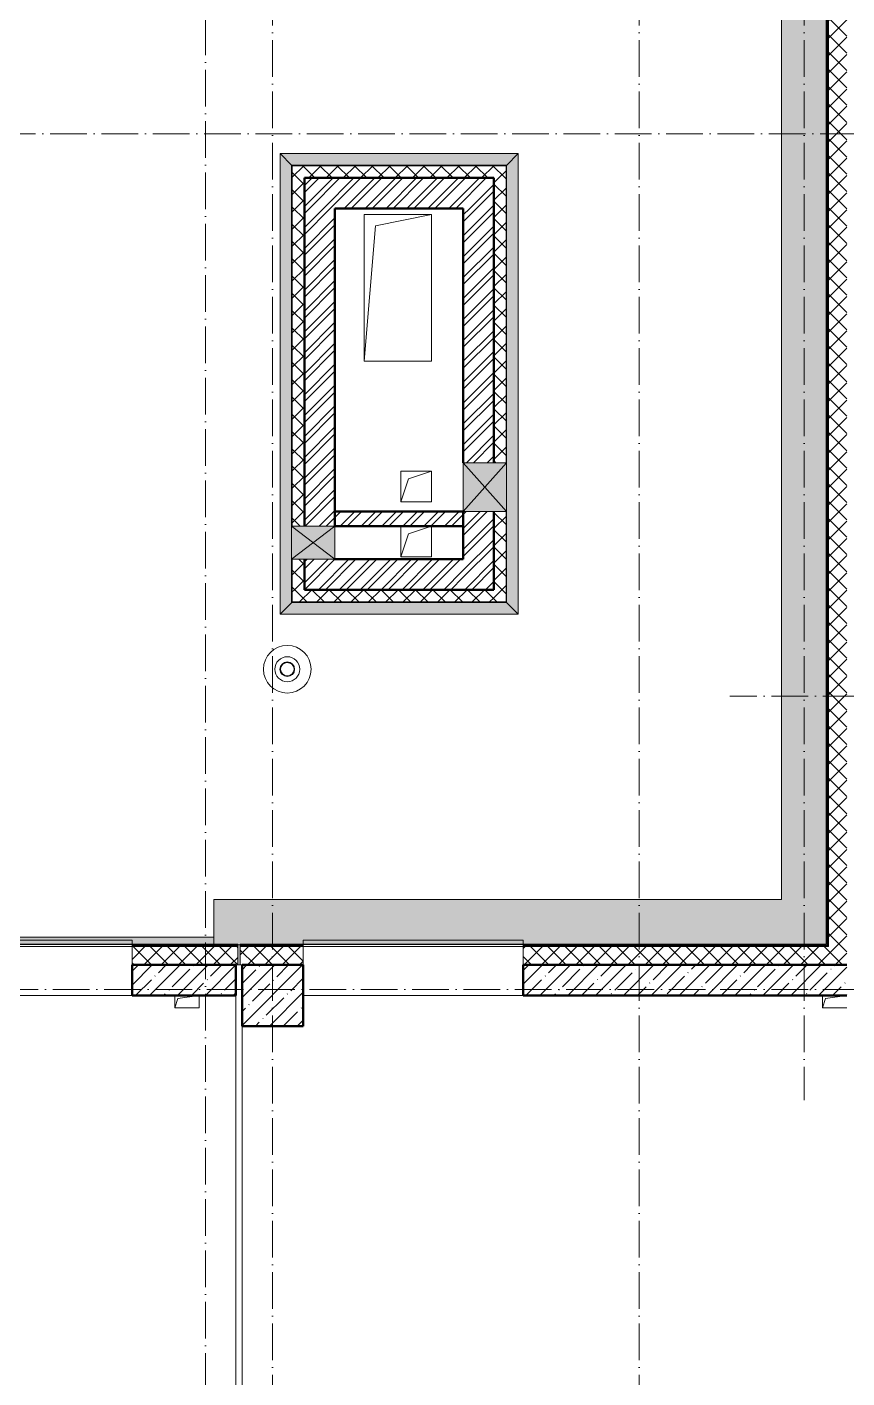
# Model space of a CAD drawing. Header units: millimetres. Extents: x -136833 to 49383, y -8033 to 344618.
# Drawn here: x -87944 to -81234, y 310198 to 321253 of the extents above; entities that cross this region are included whole.
import ezdxf

# ---------------------------------------------------------------- set-up
doc = ezdxf.new("R2010")
doc.units = ezdxf.units.MM
doc.linetypes.add('50_200_ШТРИХ_1Т_ш5_п1_п1_', pattern=[700, 500, -100, 0, -100])
for name, color, linetype, lineweight in [('A-DETL-GENF-OTLN', 7, 'Continuous', 9), ('A-FLOR-____-OTLN', 7, 'Continuous', 9), ('A-GENM-____-OTLN', 7, 'Continuous', 9), ('A-GLAZ-____-OTLN', 7, 'Continuous', 9), ('A-WALL-____-MCUT-1', 7, 'Continuous', 9), ('A-WALL-____-MCUT-2', 7, 'Continuous', 50), ('A-WALL-____-OTLN', 7, 'Continuous', 9), ('A-WALL-____-PATT-1', 7, 'Continuous', 9), ('A-WALL-FNSH-MCUT-1', 7, 'Continuous', 9), ('S-COLS-____-MCUT', 7, 'Continuous', 50), ('S-COLS-____-OTLN', 7, 'Continuous', 9), ('S-GRID-____-OTLN-1', 7, '50_200_ШТРИХ_1Т_ш5_п1_п1_', 9)]:
    doc.layers.add(name, color=color, linetype=linetype, lineweight=lineweight)
doc.layers.add('A-GLAZ-____-OTLN-1', color=7, linetype='Continuous', lineweight=9, true_color=0xc0c0c0)
pattern_1 = [(45, (-131434.41, 245796.49), (-70.71068, 70.71068), []), (135, (-131434.41, 245796.49), (-70.71068, -70.71068), [])]
pattern_2 = [(45, (-131434.41, 245796.49), (-114.04925, 114.04925), []), (45, (-131320.36, 245796.49), (-114.04925, 114.04925), [201.612, -40.322, 3.353, -36.97])]
pattern_3 = [(45, (-131434.41, 245796.49), (-85.53659, 85.53659), []), (45, (-131377.39, 245796.49), (-85.53659, 85.53659), [])]

# ---------------------------------------------------------------- blocks, each defined once
blk = doc.blocks.new('BSC_Колонна _Прямоугольная - 500х500-V149-АР1_План отверстий 2 этажа в осях 1-64_Ю-ЯЯ')
at = {"layer": 'S-COLS-____-OTLN'}
h = blk.add_hatch(dxfattribs=at)
h.set_pattern_fill('FP_163', color=256, style=0, pattern_type=2)
h.set_pattern_definition([(45, (-45500, -67531.04), (-114.04925, 114.04925), []), (45, (-45385.95, -67531.04), (-114.04925, 114.04925), [201.613, -40.323, 3.353, -36.97])])
h.paths.add_polyline_path([(-250, -250), (250, -250), (250, 250), (-250, 250), (-250, 187)], flags=0)
at = {"layer": 'S-COLS-____-MCUT'}
for p, q in [((250, 250), (-250, 250)), ((-250, 250), (-250, -250)), ((250, -250), (250, 250)), ((-250, -250), (250, -250))]:
    blk.add_line(p, q, dxfattribs=at)
blk = doc.blocks.new('Отлив_СКБ - Отлив витража_СФТК-31884011-АР1_План отверстий 2 этажа в осях 1-64_Ю-ЯЯ')
at = {"layer": 'A-GLAZ-____-OTLN-1'}
for points in [[(1800, 2), (1800, 37), (0, 37), (0, 2), (1715, 2)], [(1715, 0), (1800, 0), (1800, 2), (0, 2), (0, 0)]]:
    blk.add_hatch(color=256, dxfattribs=at).paths.add_polyline_path(points, flags=0)
at = {"layer": 'A-GLAZ-____-OTLN'}
for p, q in [((0, 3), (0, 37)), ((1800, 37), (0, 37)), ((0, 2), (1800, 2)), ((1800, 37), (1800, 3)), ((1800, 0), (0, 0))]:
    blk.add_line(p, q, dxfattribs=at)
blk = doc.blocks.new('Кровельный аэратор - 143_Кровельный аэратор-15605992-АР1_План отверстий 2 этажа в осях 1-64_Ю-ЯЯ')
at = {"layer": 'A-GENM-____-OTLN'}
for radius, start, end in [(195, 360, 180), (195, 180, 360), (102, 360, 180), (102, 180, 360), (60, 360, 180), (60, 180, 360), (55, 360, 180), (55, 180, 360)]:
    blk.add_arc((0, 0), radius, start, end, dxfattribs=at)
blk = doc.blocks.new('Отлив_СКБ1 - Отлив_ТШ 50-30087073-АР1_План отверстий 2 этажа в осях 1-64_Ю-ЯЯ')
at = {"layer": 'A-GLAZ-____-OTLN-1'}
for points in [[(4965, 0), (4965, -2), (4985, -2), (4985, 0)], [(4965, -2), (4965, -165), (4985, -165), (4985, -2)], [(4965, -165), (4965, -170), (4450, -170), (4450, -204), (2650, -204), (2650, -170), (170, -170), (535, -535), (5180, -535), (5180, -170), (4985, -170), (4985, -165)]]:
    blk.add_hatch(color=256, dxfattribs=at).paths.add_polyline_path(points, flags=0)
at = {"layer": 'A-GLAZ-____-OTLN'}
for p, q in [((4965, 0), (4985, 0)), ((4985, -2), (4965, -2)), ((4985, -165), (4965, -165)), ((4985, -165), (4965, -165)), ((5180, -170), (5180, -535)), ((535, -535), (5180, -535))]:
    blk.add_line(p, q, dxfattribs=at)
blk = doc.blocks.new('Отлив_СКБ1 - Отлив_ТШ 50-30087418-АР1_План отверстий 2 этажа в осях 1-64_Ю-ЯЯ')
at = {"layer": 'A-GLAZ-____-OTLN-1'}
h = blk.add_hatch(color=256, dxfattribs=at)
h.paths.add_polyline_path([(17305, -170), (33, -170), (33, -535), (16940, -535), (17192, -283)], flags=0)
h.paths.add_polyline_path([(11, -283), (11, -170), (0, -170), (0, -535), (11, -535)], flags=0)
at = {"layer": 'A-GLAZ-____-OTLN'}
blk.add_line((33, -535), (16940, -535), dxfattribs=at)
blk = doc.blocks.new('AR_Отверстие прямоугольное _в плите_ - AR_Отверстие прямоугольное _в плите_-V171-АР1_План отверстий 2 этажа в осях 1-64_Ю-ЯЯ')
at = {"layer": 'A-GENM-____-OTLN'}
for p, q in [((-100, 50), (-100, -50)), ((-100, -50), (-75, 25)), ((-75, 25), (100, 50)), ((100, -50), (100, 50)), ((-100, -50), (100, -50))]:
    blk.add_line(p, q, dxfattribs=at)
blk = doc.blocks.new('AR_Отверстие прямоугольное _в плите_ - AR_Отверстие прямоугольное _в плите_-30510712-АР1_План отверстий 2 этажа в осях 1-64_Ю-ЯЯ')
at = {"layer": 'A-GENM-____-OTLN'}
for p, q in [((-100, 50), (-100, -50)), ((-100, -50), (-75, 25)), ((-75, 25), (100, 50)), ((-100, -50), (100, -50))]:
    blk.add_line(p, q, dxfattribs=at)
blk = doc.blocks.new('AR_Отверстие прямоугольное _в плите_ - AR_Отверстие прямоугольное _в плите_-V184-АР1_План отверстий 2 этажа в осях 1-64_Ю-ЯЯ')
at = {"layer": 'A-GENM-____-OTLN'}
for p, q in [((-125, 125), (-125, -125)), ((-63, 63), (125, 125)), ((125, -125), (125, 125)), ((-125, -125), (-63, 63)), ((-125, -125), (125, -125))]:
    blk.add_line(p, q, dxfattribs=at)
blk = doc.blocks.new('AR_Отверстие прямоугольное _в плите_ - AR_Отверстие прямоугольное _в плите_-V186-АР1_План отверстий 2 этажа в осях 1-64_Ю-ЯЯ')
at = {"layer": 'A-GENM-____-OTLN'}
for p, q in [((125, 125), (-125, 125)), ((-125, 125), (-125, -125)), ((-63, 63), (125, 125)), ((125, -125), (125, 125)), ((-125, -125), (-63, 63)), ((-125, -125), (125, -125))]:
    blk.add_line(p, q, dxfattribs=at)
blk = doc.blocks.new('AR_Отверстие прямоугольное _в плите_ - AR_Отверстие прямоугольное _в плите_-30602876-АР1_План отверстий 2 этажа в осях 1-64_Ю-ЯЯ')
at = {"layer": 'A-GENM-____-OTLN'}
for p, q in [((275, 600), (-275, 600)), ((-275, 600), (-275, -600)), ((-183, 508), (275, 600)), ((275, -600), (275, 600)), ((-275, -600), (-183, 508)), ((-275, -600), (275, -600))]:
    blk.add_line(p, q, dxfattribs=at)
blk = doc.blocks.new('AR_Отверстие прямоугольное _в стене__БезПР - AR_Отверстие прямоугольное _в стене__БезПР-31944103-АР1_План отверстий 2 этажа в осях 1-64_Ю-ЯЯ')
at = {"layer": 'A-GLAZ-____-OTLN'}
blk.add_hatch(color=256, dxfattribs=at).paths.add_polyline_path([(-135, 230), (-135, -125), (135, -125), (135, 230)], flags=0)
at = {"layer": 'A-DETL-GENF-OTLN'}
for p, q in [((-135, -125), (-135, 230)), ((-135, 230), (135, 230)), ((135, 230), (-135, -125)), ((-135, 230), (135, -125)), ((135, 230), (-135, 230)), ((-135, 230), (-135, -125)), ((135, 230), (135, -125)), ((135, -125), (135, 230)), ((135, -125), (-135, -125)), ((-135, -125), (135, -125))]:
    blk.add_line(p, q, dxfattribs=at)
blk = doc.blocks.new('AR_Отверстие прямоугольное _в стене_ - AR_Отверстие прямоугольное _в стене__ОВ-32491768-АР1_План отверстий 2 этажа в осях 1-64_Ю-ЯЯ')
at = {"layer": 'A-GLAZ-____-OTLN'}
blk.add_hatch(color=256, dxfattribs=at).paths.add_polyline_path([(200, 230), (-200, 230), (-200, -125), (200, -125)], flags=0)
at = {"layer": 'A-DETL-GENF-OTLN'}
for p, q in [((-200, -125), (-200, 230)), ((-200, 230), (200, 230)), ((200, 230), (-200, -125)), ((-200, 230), (200, -125)), ((200, 230), (-200, 230)), ((-200, 230), (-200, -125)), ((200, 230), (200, -125)), ((200, -125), (200, 230)), ((200, -125), (-200, -125)), ((-200, -125), (200, -125))]:
    blk.add_line(p, q, dxfattribs=at)
blk = doc.blocks.new('Отлив_СКБ1 - Отлив_Шахты-32492919-АР1_План отверстий 2 этажа в осях 1-64_Ю-ЯЯ')
at = {"layer": 'A-GLAZ-____-OTLN-1'}
blk.add_hatch(color=256, dxfattribs=at).paths.add_polyline_path([(1653, 103), (1749, 199), (-199, 199), (-103, 103), (-103, 105), (1653, 105)], flags=0)
at = {"layer": 'A-GLAZ-____-OTLN'}
for p, q in [((-103, 103), (-199, 199)), ((1749, 199), (-199, 199)), ((1749, 199), (1653, 103))]:
    blk.add_line(p, q, dxfattribs=at)
blk = doc.blocks.new('Отлив_СКБ1 - Отлив_Шахты-32489101-АР1_План отверстий 2 этажа в осях 1-64_Ю-ЯЯ')
at = {"layer": 'A-GLAZ-____-OTLN-1'}
blk.add_hatch(color=256, dxfattribs=at).paths.add_polyline_path([(3569, 199), (-199, 199), (-103, 103), (-103, 105), (3473, 105), (3473, 103), (3475, 105)], flags=0)
at = {"layer": 'A-GLAZ-____-OTLN'}
for p, q in [((-103, 103), (-199, 199)), ((3569, 199), (-199, 199)), ((3569, 199), (3473, 103))]:
    blk.add_line(p, q, dxfattribs=at)
blk = doc.blocks.new('Отлив_СКБ1 - Отлив_Фасады на кровле-32719942-АР1_План отверстий 2 этажа в осях 1-64_Ю-ЯЯ')
at = {"layer": 'A-GLAZ-____-OTLN-1'}
blk.add_hatch(color=256, dxfattribs=at).paths.add_polyline_path([(18850, 170), (18850, 204), (20650, 204), (20650, 170), (21320, 170), (21320, 228), (228, 228), (170, 170), (2850, 170), (2850, 204), (4650, 204), (4650, 170), (6050, 170), (6050, 204), (7850, 204), (7850, 170), (9250, 170), (9250, 204), (11050, 204), (11050, 170), (12450, 170), (12450, 204), (14250, 204), (14250, 170), (15650, 170), (15650, 204), (17450, 204), (17450, 170), (18705, 170)], flags=0)
at = {"layer": 'A-GLAZ-____-OTLN'}
blk.add_line((21320, 228), (228, 228), dxfattribs=at)
blk = doc.blocks.new('3эт')
at = {"layer": 'S-GRID-____-OTLN-1', "color": 251, "ltscale": 0.6, "true_color": 0x636466}
for p, q in [((329270.7, 4029.4), (329270.7, -33971.9)), ((332270.7, 4029.4), (332270.7, -33971.9)), ((333620.7, 4029.4), (333620.7, -20188)), ((328720.7, 3785.7), (328720.7, -33833.1)), ((318208.2, -12282.4), (387845.1, -12282.4)), ((387845.1, -16882.4), (333012.7, -16882.4)), ((387845.1, -19282.4), (279101.9, -19282.4))]:
    blk.add_line(p, q, dxfattribs=at)

msp = doc.modelspace()

# ---------------------------------------------------------------- hatches: boundary and pattern name
at = {"layer": 'A-WALL-____-PATT-1'}
h = msp.add_hatch(dxfattribs=at)
h.set_pattern_fill('FP_1', color=256, style=0, pattern_type=2)
h.set_pattern_definition(pattern_1)
h.paths.add_polyline_path([(-81384.4, 313577.5), (-81234.4, 313577.5), (-81234.4, 331707.5), (-81384.4, 331707.5), (-81384.4, 313727.5)], flags=0)
h = msp.add_hatch(dxfattribs=at)
h.set_pattern_fill('FP_1', color=256, style=0, pattern_type=2)
h.set_pattern_definition(pattern_1)
h.paths.add_polyline_path([(-84124.4, 320017.5), (-84024.4, 320017.5), (-84024.4, 320117.5), (-85774.4, 320117.5), (-85774.4, 320017.5), (-84610.8, 320017.5)], flags=0)
h = msp.add_hatch(dxfattribs=at)
h.set_pattern_fill('FP_1', color=256, style=0, pattern_type=2)
h.set_pattern_definition(pattern_1)
h.paths.add_polyline_path([(-85674.4, 316647.5), (-85674.4, 316897.5), (-85774.4, 316897.5), (-85774.4, 316647.5)], flags=0)
h.paths.add_polyline_path([(-85774.4, 317167.5), (-85674.4, 317167.5), (-85674.4, 320017.5), (-85774.4, 320017.5), (-85774.4, 317550.8)], flags=0)
h = msp.add_hatch(dxfattribs=at)
h.set_pattern_fill('FP_3', color=256, style=0, pattern_type=2)
h.set_pattern_definition(pattern_3)
h.paths.add_polyline_path([(-85494.6, 319767.5), (-84124.4, 319767.5), (-84124.4, 320017.5), (-85674.4, 320017.5), (-85674.4, 319767.5)], flags=0)
h = msp.add_hatch(dxfattribs=at)
h.set_pattern_fill('FP_1', color=256, style=0, pattern_type=2)
h.set_pattern_definition(pattern_1)
h.paths.add_polyline_path([(-84124.4, 316547.5), (-84024.4, 316547.5), (-84024.4, 317287.5), (-84124.4, 317287.5), (-84124.4, 316647.5)], flags=0)
h.paths.add_polyline_path([(-84024.4, 317687.5), (-84024.4, 320017.5), (-84124.4, 320017.5), (-84124.4, 317687.5), (-84059.8, 317687.5)], flags=0)
h = msp.add_hatch(dxfattribs=at)
h.set_pattern_fill('FP_3', color=256, style=0, pattern_type=2)
h.set_pattern_definition(pattern_3)
h.paths.add_polyline_path([(-85494.6, 317167.5), (-85424.4, 317167.5), (-85424.4, 319767.5), (-85674.4, 319767.5), (-85674.4, 317167.5)], flags=0)
h = msp.add_hatch(dxfattribs=at)
h.set_pattern_fill('FP_3', color=256, style=0, pattern_type=2)
h.set_pattern_definition(pattern_3)
h.paths.add_polyline_path([(-84169, 316647.5), (-84124.4, 316647.5), (-84124.4, 317287.5), (-84374.4, 317287.5), (-84374.4, 316647.5)], flags=0)
h.paths.add_polyline_path([(-84374.4, 317687.5), (-84124.4, 317687.5), (-84124.4, 319767.5), (-84374.4, 319767.5), (-84374.4, 319165.2)], flags=0)
h = msp.add_hatch(dxfattribs=at)
h.set_pattern_fill('FP_3', color=256, style=0, pattern_type=2)
h.set_pattern_definition(pattern_3)
h.paths.add_polyline_path([(-84374.4, 317167.5), (-84374.4, 317287.5), (-85424.4, 317287.5), (-85424.4, 317167.5), (-84610.8, 317167.5)], flags=0)
h = msp.add_hatch(dxfattribs=at)
h.set_pattern_fill('FP_3', color=256, style=0, pattern_type=2)
h.set_pattern_definition(pattern_3)
h.paths.add_polyline_path([(-85494.6, 316647.5), (-84374.4, 316647.5), (-84374.4, 316897.5), (-85674.4, 316897.5), (-85674.4, 316647.5)], flags=0)
h = msp.add_hatch(dxfattribs=at)
h.set_pattern_fill('FP_1', color=256, style=0, pattern_type=2)
h.set_pattern_definition(pattern_1)
h.paths.add_polyline_path([(-84610.8, 316547.5), (-84124.4, 316547.5), (-84124.4, 316647.5), (-85774.4, 316647.5), (-85774.4, 316547.5), (-85494.6, 316547.5)], flags=0)
h = msp.add_hatch(dxfattribs=at)
h.set_pattern_fill('FP_1', color=256, style=0, pattern_type=2)
h.set_pattern_definition(pattern_1)
h.paths.add_polyline_path([(-86234.4, 313577.5), (-86219.4, 313577.5), (-86219.4, 313727.5), (-87084.4, 313727.5), (-87084.4, 313577.5), (-86378.3, 313577.5)], flags=0)
h.paths.add_polyline_path([(-89913.3, 313577.5), (-88884.4, 313577.5), (-88884.4, 313727.5), (-90284.4, 313727.5), (-90284.4, 313583.5), (-90209.4, 313583.5), (-90209.4, 313577.5)], flags=0)
h.paths.add_polyline_path([(-92184.4, 313577.5), (-92159.4, 313577.5), (-92159.4, 313583.5), (-92084.4, 313583.5), (-92084.4, 313727.5), (-93484.4, 313727.5), (-93484.4, 313583.5), (-93409.4, 313583.5), (-93409.4, 313577.5), (-92564.6, 313577.5)], flags=0)
h.paths.add_polyline_path([(-96099.6, 313577.5), (-95359.4, 313577.5), (-95359.4, 313583.5), (-95284.4, 313583.5), (-95284.4, 313727.5), (-96684.4, 313727.5), (-96684.4, 313583.5), (-96609.4, 313583.5), (-96609.4, 313577.5)], flags=0)
h.paths.add_polyline_path([(-98559.4, 313577.5), (-98559.4, 313583.5), (-98484.4, 313583.5), (-98484.4, 313727.5), (-99884.4, 313727.5), (-99884.4, 313583.5), (-99809.4, 313583.5), (-99809.4, 313577.5), (-98750.8, 313577.5)], flags=0)
h.paths.add_polyline_path([(-101759.4, 313577.5), (-101759.4, 313583.5), (-101684.4, 313583.5), (-101684.4, 313727.5), (-103084.4, 313727.5), (-103084.4, 313583.5), (-103009.4, 313583.5), (-103009.4, 313577.5), (-102184.4, 313577.5)], flags=0)
h.paths.add_polyline_path([(-104959.4, 313577.5), (-104959.4, 313583.5), (-104884.4, 313583.5), (-104884.4, 313727.5), (-107734.4, 313727.5), (-107734.4, 313577.5), (-106704.6, 313577.5)], flags=0)
h = msp.add_hatch(dxfattribs=at)
h.set_pattern_fill('FP_1', color=256, style=0, pattern_type=2)
h.set_pattern_definition(pattern_1)
h.paths.add_polyline_path([(-81959.6, 313577.5), (-81384.4, 313577.5), (-81384.4, 313727.5), (-83884.4, 313727.5), (-83884.4, 313577.5)], flags=0)
h.paths.add_polyline_path([(-85936.5, 313577.5), (-85684.4, 313577.5), (-85684.4, 313727.5), (-86199.4, 313727.5), (-86199.4, 313577.5), (-86157.4, 313577.5)], flags=0)
h = msp.add_hatch(dxfattribs=at)
h.set_pattern_fill('FP_13', color=256, style=0, pattern_type=2)
h.set_pattern_definition(pattern_2)
h.paths.add_polyline_path([(-86378.3, 313327.5), (-86234.4, 313327.5), (-86234.4, 313577.5), (-87084.4, 313577.5), (-87084.4, 313327.5)], flags=0)
h = msp.add_hatch(dxfattribs=at)
h.set_pattern_fill('FP_13', color=256, style=0, pattern_type=2)
h.set_pattern_definition(pattern_2)
h.paths.add_polyline_path([(-81234.4, 313327.5), (-81234.4, 313577.5), (-83884.4, 313577.5), (-83884.4, 313327.5), (-81959.6, 313327.5)], flags=0)

# ---------------------------------------------------------------- linework, layer by layer
at = {"layer": 'A-FLOR-____-OTLN'}
for p, q in [((-85184.4, 319717.5), (-84634.4, 319717.5)), ((-85184.4, 318517.5), (-85184.4, 319717.5)), ((-84634.4, 319717.5), (-84634.4, 318517.5)), ((-84634.4, 318517.5), (-85184.4, 318517.5)), ((-84884.4, 317617.5), (-84634.4, 317617.5)), ((-84884.4, 317367.5), (-84884.4, 317617.5)), ((-84634.4, 317617.5), (-84634.4, 317367.5)), ((-84634.4, 317367.5), (-84884.4, 317367.5)), ((-84884.4, 316917.5), (-84884.4, 317167.5)), ((-84634.4, 317167.5), (-84634.4, 316917.5)), ((-84634.4, 316917.5), (-84884.4, 316917.5)), ((-86234.4, 308977.5), (-86234.4, 313327.5)), ((-86184.4, 313077.5), (-86184.4, 308977.5))]:
    msp.add_line(p, q, dxfattribs=at)
at = {"layer": 'A-WALL-____-MCUT-1'}
for p, q in [((-81396.4, 331727.5), (-81396.4, 313739.5)), ((-81390.4, 331727.5), (-81390.4, 313733.5)), ((-85777.4, 320122.5), (-85779.4, 320122.5)), ((-85779.4, 320122.5), (-85779.4, 320120.5)), ((-84019.4, 320120.5), (-85779.4, 320120.5)), ((-85777.4, 320117.5), (-85779.4, 320117.5)), ((-85777.4, 320122.5), (-85777.4, 317167.5)), ((-84024.4, 320117.5), (-85774.4, 320117.5)), ((-85774.4, 320117.5), (-85774.4, 317167.5)), ((-84024.4, 317687.5), (-84024.4, 320117.5)), ((-84019.4, 320122.5), (-84021.4, 320122.5)), ((-84021.4, 317687.5), (-84021.4, 320122.5)), ((-84019.4, 320117.5), (-84021.4, 320117.5)), ((-84019.4, 320120.5), (-84019.4, 320122.5)), ((-84024.4, 316547.5), (-84024.4, 317287.5)), ((-84021.4, 316542.5), (-84021.4, 317287.5)), ((-85777.4, 316897.5), (-85777.4, 316542.5)), ((-85774.4, 316897.5), (-85774.4, 316547.5)), ((-85779.4, 316547.5), (-85777.4, 316547.5)), ((-85779.4, 316544.5), (-84019.4, 316544.5)), ((-85779.4, 316544.5), (-85779.4, 316542.5)), ((-85779.4, 316542.5), (-85777.4, 316542.5)), ((-85774.4, 316547.5), (-84024.4, 316547.5)), ((-84024.4, 316544.5), (-84024.4, 316542.5)), ((-84021.4, 316542.5), (-84019.4, 316542.5)), ((-84019.4, 316542.5), (-84019.4, 316544.5)), ((-86219.4, 313739.5), (-87084.4, 313739.5)), ((-86219.4, 313733.5), (-87084.4, 313733.5)), ((-87084.4, 313727.5), (-87084.4, 313577.5)), ((-86219.4, 313577.5), (-86219.4, 313727.5)), ((-85684.4, 313739.5), (-86199.4, 313739.5)), ((-85684.4, 313733.5), (-86199.4, 313733.5)), ((-86199.4, 313727.5), (-86199.4, 313577.5)), ((-85684.4, 313577.5), (-85684.4, 313727.5)), ((-81396.4, 313739.5), (-83884.4, 313739.5)), ((-81390.4, 313733.5), (-83884.4, 313733.5)), ((-83884.4, 313727.5), (-83884.4, 313577.5)), ((-86234.4, 313577.5), (-86219.4, 313577.5)), ((-86199.4, 313577.5), (-86184.4, 313577.5))]:
    msp.add_line(p, q, dxfattribs=at)
at = {"layer": 'A-WALL-____-MCUT-2'}
for p, q in [((-84124.4, 320017.5), (-85674.4, 320017.5)), ((-85674.4, 317167.5), (-85674.4, 320017.5)), ((-84124.4, 320017.5), (-84124.4, 317687.5)), ((-85424.4, 319767.5), (-84374.4, 319767.5)), ((-85424.4, 319767.5), (-85424.4, 317167.5)), ((-84374.4, 319767.5), (-84374.4, 317687.5)), ((-84374.4, 317287.5), (-85424.4, 317287.5)), ((-84374.4, 316897.5), (-84374.4, 317287.5)), ((-84124.4, 316647.5), (-84124.4, 317287.5)), ((-85424.4, 317167.5), (-84374.4, 317167.5)), ((-85674.4, 316897.5), (-85674.4, 316647.5)), ((-84374.4, 316897.5), (-85424.4, 316897.5)), ((-85674.4, 316647.5), (-84124.4, 316647.5)), ((-87084.4, 313577.5), (-86234.4, 313577.5)), ((-87084.4, 313577.5), (-87084.4, 313327.5)), ((-86234.4, 313327.5), (-86234.4, 313577.5)), ((-83884.4, 313577.5), (-81234.4, 313577.5)), ((-83884.4, 313577.5), (-83884.4, 313327.5)), ((-87084.4, 313327.5), (-86234.4, 313327.5)), ((-83884.4, 313327.5), (-81234.4, 313327.5))]:
    msp.add_line(p, q, dxfattribs=at)
at = {"layer": 'A-WALL-____-OTLN'}
for p, q in [((-88884.4, 313727.5), (-87084.4, 313727.5)), ((-85684.4, 313727.5), (-83884.4, 313727.5)), ((-87084.4, 313327.5), (-88884.4, 313327.5)), ((-83884.4, 313327.5), (-85684.4, 313327.5))]:
    msp.add_line(p, q, dxfattribs=at)
at = {"layer": 'A-WALL-FNSH-MCUT-1'}
for p, q in [((-81384.4, 313727.5), (-81384.4, 331727.5)), ((-81404.4, 331090.5), (-81404.4, 313747.5)), ((-85779.4, 320120.5), (-85779.4, 317167.5)), ((-84021.4, 320122.5), (-85777.4, 320122.5)), ((-84019.4, 317687.5), (-84019.4, 320120.5)), ((-84019.4, 316544.5), (-84019.4, 317287.5)), ((-85779.4, 316897.5), (-85779.4, 316544.5)), ((-85777.4, 316542.5), (-84021.4, 316542.5)), ((-86219.4, 313747.5), (-87084.4, 313747.5)), ((-87084.4, 313747.5), (-87084.4, 313727.5)), ((-86219.4, 313727.5), (-86219.4, 313747.5)), ((-85684.4, 313747.5), (-86199.4, 313747.5)), ((-86199.4, 313747.5), (-86199.4, 313727.5)), ((-85684.4, 313727.5), (-85684.4, 313747.5)), ((-81404.4, 313747.5), (-83884.4, 313747.5)), ((-83884.4, 313747.5), (-83884.4, 313727.5)), ((-87084.4, 313727.5), (-86219.4, 313727.5)), ((-86199.4, 313727.5), (-85684.4, 313727.5)), ((-83884.4, 313727.5), (-81384.4, 313727.5))]:
    msp.add_line(p, q, dxfattribs=at)

# ---------------------------------------------------------------- block references
msp.add_blockref('3эт', (-415205.1, 332659.9))
at = {"layer": 'A-GENM-____-OTLN'}
for name, p in [('AR_Отверстие прямоугольное _в плите_ - AR_Отверстие прямоугольное _в плите_-30602876-АР1_План отверстий 2 этажа в осях 1-64_Ю-ЯЯ', (-84909.4, 319117.5)), ('AR_Отверстие прямоугольное _в плите_ - AR_Отверстие прямоугольное _в плите_-V186-АР1_План отверстий 2 этажа в осях 1-64_Ю-ЯЯ', (-84759.4, 317492.5)), ('AR_Отверстие прямоугольное _в плите_ - AR_Отверстие прямоугольное _в плите_-V184-АР1_План отверстий 2 этажа в осях 1-64_Ю-ЯЯ', (-84759.4, 317042.5)), ('Кровельный аэратор - 143_Кровельный аэратор-15605992-АР1_План отверстий 2 этажа в осях 1-64_Ю-ЯЯ', (-85814.4, 315997.5)), ('AR_Отверстие прямоугольное _в плите_ - AR_Отверстие прямоугольное _в плите_-V171-АР1_План отверстий 2 этажа в осях 1-64_Ю-ЯЯ', (-86634.4, 313277.5)), ('AR_Отверстие прямоугольное _в плите_ - AR_Отверстие прямоугольное _в плите_-30510712-АР1_План отверстий 2 этажа в осях 1-64_Ю-ЯЯ', (-81334.4, 313277.5))]:
    msp.add_blockref(name, p, dxfattribs=at)
at = {"layer": 'A-GLAZ-____-OTLN'}
for name, p, rotation in [('Отлив_СКБ1 - Отлив_ТШ 50-30087418-АР1_План отверстий 2 этажа в осях 1-64_Ю-ЯЯ', (-81234.4, 331052.5), 269.999999999998), ('Отлив_СКБ1 - Отлив_Шахты-32489101-АР1_План отверстий 2 этажа в осях 1-64_Ю-ЯЯ', (-85674.4, 316647.5), 89.99999999999986), ('Отлив_СКБ1 - Отлив_Шахты-32489101-АР1_План отверстий 2 этажа в осях 1-64_Ю-ЯЯ', (-84124.4, 320017.5), 269.9999999999998), ('AR_Отверстие прямоугольное _в стене_ - AR_Отверстие прямоугольное _в стене__ОВ-32491768-АР1_План отверстий 2 этажа в осях 1-64_Ю-ЯЯ', (-84249.4, 317487.5), 270), ('AR_Отверстие прямоугольное _в стене__БезПР - AR_Отверстие прямоугольное _в стене__БезПР-31944103-АР1_План отверстий 2 этажа в осях 1-64_Ю-ЯЯ', (-85549.4, 317032.5), 90), ('Отлив_СКБ1 - Отлив_Шахты-32492919-АР1_План отверстий 2 этажа в осях 1-64_Ю-ЯЯ', (-84124.4, 316647.5), 180), ('Отлив_СКБ1 - Отлив_ТШ 50-30087073-АР1_План отверстий 2 этажа в осях 1-64_Ю-ЯЯ', (-81234.4, 313577.5), 180)]:
    msp.add_blockref(name, p, dxfattribs=dict(at, rotation=rotation))
for name, p in [('Отлив_СКБ1 - Отлив_Шахты-32492919-АР1_План отверстий 2 этажа в осях 1-64_Ю-ЯЯ', (-85674.4, 320017.5)), ('Отлив_СКБ1 - Отлив_Фасады на кровле-32719942-АР1_План отверстий 2 этажа в осях 1-64_Ю-ЯЯ', (-107734.4, 313577.5)), ('Отлив_СКБ - Отлив витража_СФТК-31884011-АР1_План отверстий 2 этажа в осях 1-64_Ю-ЯЯ', (-88884.4, 313744.5)), ('Отлив_СКБ - Отлив витража_СФТК-31884011-АР1_План отверстий 2 этажа в осях 1-64_Ю-ЯЯ', (-85684.4, 313744.5))]:
    msp.add_blockref(name, p, dxfattribs=at)
at = {"layer": 'S-COLS-____-OTLN'}
msp.add_blockref('BSC_Колонна _Прямоугольная - 500х500-V149-АР1_План отверстий 2 этажа в осях 1-64_Ю-ЯЯ', (-85934.4, 313327.5), dxfattribs=at)

doc.saveas('drawing.dxf')
